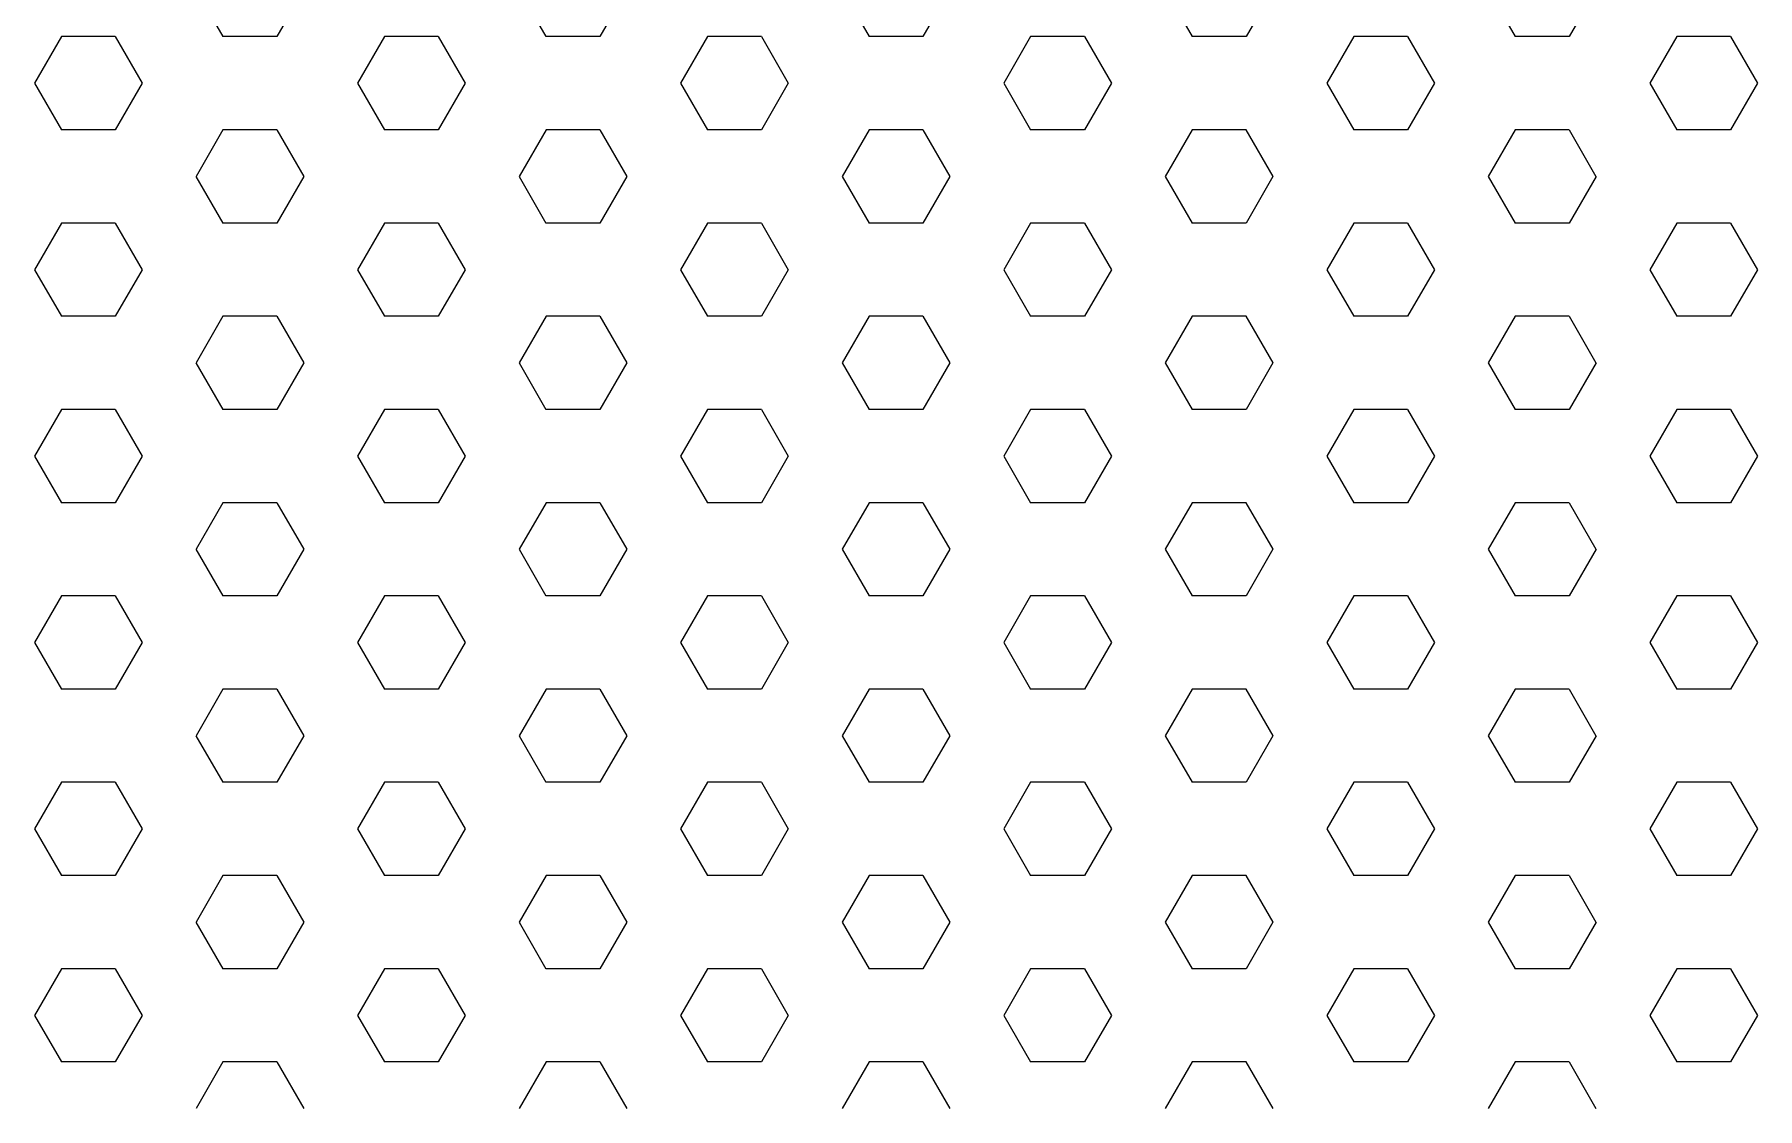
# Model space of a CAD drawing. Header units: millimetres. Extents: x 154.1 to 235.2, y 94.9 to 137.4.
# Drawn here: x 216.3851 to 216.4651, y 114.5973 to 114.6472 of the extents above; entities that cross this region are included whole.
import ezdxf

# ---------------------------------------------------------------- set-up
doc = ezdxf.new("R2010")
doc.units = ezdxf.units.MM
doc.header["$LTSCALE"] = 0.05
doc.layers.add('ACES-I', color=251, linetype='Continuous')

# ---------------------------------------------------------------- blocks, each defined once
blk = doc.blocks.new('*X8')
at = {"color": 0}
for p, q in [((6.090000001419713, 2.624056974286515), (6.088750001419713, 2.626222037795976)), ((6.09250000085407, 2.624056972973749), (6.09375000085407, 2.62622203648321)), ((6.105000001422514, 2.624056974288132), (6.103750001422514, 2.626222037797593)), ((6.107500000856871, 2.624056972972131), (6.108750000856871, 2.626222036481592)), ((6.120000001425313, 2.624056974289749), (6.118750001425314, 2.62622203779921)), ((6.122500000859671, 2.624056972970514), (6.123750000859671, 2.626222036479975)), ((6.135000001428114, 2.624056974291367), (6.133750001428115, 2.626222037800828)), ((6.137500000862471, 2.624056972968896), (6.138750000862471, 2.626222036478357)), ((6.150000001430914, 2.624056974292984), (6.148750001430915, 2.626222037802445)), ((6.152500000865272, 2.624056972967279), (6.153750000865272, 2.62622203647674)), ((6.081250000852203, 2.621891909465366), (6.082500000852202, 2.624056972974827)), ((6.0825, 2.62405697412), (6.085, 2.62405697412)), ((6.086250001418779, 2.621891910776515), (6.08500000141878, 2.624056974285976)), ((6.09, 2.62405697412), (6.0925, 2.62405697412)), ((6.096250000855004, 2.621891909463749), (6.097500000855003, 2.62405697297321)), ((6.0975, 2.62405697412), (6.100000000000001, 2.62405697412)), ((6.10125000142158, 2.621891910778132), (6.10000000142158, 2.624056974287593)), ((6.105, 2.62405697412), (6.107500000000001, 2.62405697412)), ((6.111250000857804, 2.621891909462131), (6.112500000857803, 2.624056972971592)), ((6.112500000000001, 2.62405697412), (6.115000000000001, 2.62405697412)), ((6.11625000142438, 2.621891910779749), (6.11500000142438, 2.62405697428921)), ((6.120000000000001, 2.62405697412), (6.122500000000001, 2.62405697412)), ((6.126250000860605, 2.621891909460513), (6.127500000860604, 2.624056972969974)), ((6.127500000000001, 2.62405697412), (6.130000000000002, 2.62405697412)), ((6.131250001427181, 2.621891910781367), (6.130000001427181, 2.624056974290828)), ((6.135000000000002, 2.62405697412), (6.137500000000002, 2.62405697412)), ((6.141250000863405, 2.621891909458896), (6.142500000863405, 2.624056972968357)), ((6.142500000000002, 2.62405697412), (6.145000000000002, 2.62405697412)), ((6.146250001429982, 2.621891910782983), (6.145000001429982, 2.624056974292444)), ((6.150000000000002, 2.62405697412), (6.152500000000003, 2.62405697412)), ((6.156250000866206, 2.621891909457279), (6.157500000866206, 2.62405697296674)), ((6.157500000000002, 2.62405697412), (6.160000000000003, 2.62405697412)), ((6.161250001432782, 2.621891910784601), (6.160000001432782, 2.624056974294062)), ((6.082500001417846, 2.619726847266516), (6.081250001417846, 2.621891910775977)), ((6.085000000853136, 2.619726845955366), (6.086250000853136, 2.621891909464827)), ((6.097500001420647, 2.619726847268133), (6.096250001420647, 2.621891910777594)), ((6.100000000855936, 2.619726845953749), (6.101250000855936, 2.62189190946321)), ((6.112500001423448, 2.619726847269749), (6.111250001423448, 2.62189191077921)), ((6.115000000858738, 2.619726845952131), (6.116250000858738, 2.621891909461592)), ((6.127500001426247, 2.619726847271366), (6.126250001426247, 2.621891910780827)), ((6.130000000861538, 2.619726845950513), (6.131250000861538, 2.621891909459974)), ((6.142500001429048, 2.619726847272983), (6.141250001429048, 2.621891910782444)), ((6.145000000864338, 2.619726845948897), (6.146250000864338, 2.621891909458358)), ((6.157500001431848, 2.619726847274601), (6.156250001431848, 2.621891910784062)), ((6.160000000867139, 2.619726845947279), (6.161250000867138, 2.62189190945674)), ((6.0825, 2.6197268471), (6.085, 2.6197268471)), ((6.08875000085407, 2.617561782445366), (6.09000000085407, 2.619726845954827)), ((6.09, 2.6197268471), (6.0925, 2.6197268471)), ((6.093750001419713, 2.617561783758132), (6.092500001419713, 2.619726847267593)), ((6.0975, 2.6197268471), (6.100000000000001, 2.6197268471)), ((6.103750000856871, 2.617561782443748), (6.105000000856871, 2.619726845953209)), ((6.105, 2.6197268471), (6.107500000000001, 2.6197268471)), ((6.108750001422514, 2.617561783759749), (6.107500001422514, 2.61972684726921)), ((6.112500000000001, 2.6197268471), (6.115000000000001, 2.6197268471)), ((6.118750000859671, 2.617561782442131), (6.120000000859671, 2.619726845951592)), ((6.120000000000001, 2.6197268471), (6.122500000000001, 2.6197268471)), ((6.123750001425313, 2.617561783761366), (6.122500001425314, 2.619726847270827)), ((6.127500000000001, 2.6197268471), (6.130000000000002, 2.6197268471)), ((6.133750000862471, 2.617561782440513), (6.135000000862471, 2.619726845949974)), ((6.135000000000002, 2.6197268471), (6.137500000000002, 2.6197268471)), ((6.138750001428114, 2.617561783762984), (6.137500001428115, 2.619726847272445)), ((6.142500000000002, 2.6197268471), (6.145000000000002, 2.6197268471)), ((6.148750000865272, 2.617561782438896), (6.150000000865272, 2.619726845948357)), ((6.150000000000002, 2.6197268471), (6.152500000000003, 2.6197268471)), ((6.153750001430915, 2.617561783764601), (6.152500001430915, 2.619726847274062)), ((6.157500000000002, 2.6197268471), (6.160000000000003, 2.6197268471)), ((6.09000000141878, 2.615396720248132), (6.08875000141878, 2.617561783757593)), ((6.092500000855003, 2.615396718935366), (6.093750000855003, 2.617561782444827)), ((6.10500000142158, 2.615396720249749), (6.10375000142158, 2.61756178375921)), ((6.107500000857804, 2.615396718933748), (6.108750000857803, 2.617561782443209)), ((6.12000000142438, 2.615396720251366), (6.11875000142438, 2.617561783760827)), ((6.122500000860605, 2.61539671893213), (6.123750000860604, 2.617561782441591)), ((6.135000001427181, 2.615396720252984), (6.133750001427181, 2.617561783762445)), ((6.137500000863405, 2.615396718930513), (6.138750000863404, 2.617561782439974)), ((6.150000001429982, 2.6153967202546), (6.148750001429982, 2.617561783764061)), ((6.152500000866206, 2.615396718928896), (6.153750000866205, 2.617561782438357)), ((6.081250000853136, 2.613231655426983), (6.082500000853136, 2.615396718936444)), ((6.0825, 2.61539672008), (6.085, 2.61539672008)), ((6.086250001417846, 2.613231656738133), (6.085000001417846, 2.615396720247594)), ((6.09, 2.61539672008), (6.0925, 2.61539672008)), ((6.096250000855936, 2.613231655425366), (6.097500000855936, 2.615396718934827)), ((6.0975, 2.61539672008), (6.100000000000001, 2.61539672008)), ((6.101250001420647, 2.61323165673975), (6.100000001420647, 2.615396720249211)), ((6.105, 2.61539672008), (6.107500000000001, 2.61539672008)), ((6.111250000858738, 2.613231655423748), (6.112500000858738, 2.615396718933209)), ((6.112500000000001, 2.61539672008), (6.115000000000001, 2.61539672008)), ((6.116250001423448, 2.613231656741366), (6.115000001423448, 2.615396720250827)), ((6.120000000000001, 2.61539672008), (6.122500000000001, 2.61539672008)), ((6.126250000861538, 2.61323165542213), (6.127500000861538, 2.615396718931591)), ((6.127500000000001, 2.61539672008), (6.130000000000002, 2.61539672008)), ((6.131250001426247, 2.613231656742983), (6.130000001426247, 2.615396720252444)), ((6.135000000000002, 2.61539672008), (6.137500000000002, 2.61539672008)), ((6.141250000864338, 2.613231655420514), (6.142500000864338, 2.615396718929975)), ((6.142500000000002, 2.61539672008), (6.145000000000002, 2.61539672008)), ((6.146250001429048, 2.6132316567446), (6.145000001429048, 2.615396720254061)), ((6.150000000000002, 2.61539672008), (6.152500000000003, 2.61539672008)), ((6.156250000867138, 2.613231655418896), (6.157500000867138, 2.615396718928357)), ((6.157500000000002, 2.61539672008), (6.160000000000003, 2.61539672008)), ((6.161250001431848, 2.613231656746218), (6.160000001431849, 2.615396720255679)), ((6.082500001416914, 2.611066593228133), (6.081250001416914, 2.613231656737594)), ((6.08500000085407, 2.611066591916983), (6.086250000854069, 2.613231655426444)), ((6.097500001419713, 2.611066593229749), (6.096250001419714, 2.61323165673921)), ((6.100000000856871, 2.611066591915365), (6.10125000085687, 2.613231655424826)), ((6.112500001422514, 2.611066593231366), (6.111250001422515, 2.613231656740827)), ((6.115000000859671, 2.611066591913748), (6.116250000859671, 2.613231655423209)), ((6.127500001425314, 2.611066593232983), (6.126250001425314, 2.613231656742444)), ((6.130000000862471, 2.61106659191213), (6.131250000862471, 2.613231655421591)), ((6.142500001428115, 2.611066593234601), (6.141250001428115, 2.613231656744062)), ((6.145000000865272, 2.611066591910513), (6.146250000865272, 2.613231655419974)), ((6.157500001430915, 2.611066593236218), (6.156250001430915, 2.613231656745679)), ((6.160000000868072, 2.611066591908896), (6.161250000868072, 2.613231655418357)), ((6.0825, 2.61106659306), (6.085, 2.61106659306)), ((6.088750000855003, 2.608901528406983), (6.090000000855003, 2.611066591916444)), ((6.09, 2.61106659306), (6.0925, 2.61106659306)), ((6.09375000141878, 2.608901529719749), (6.09250000141878, 2.61106659322921)), ((6.0975, 2.61106659306), (6.100000000000001, 2.61106659306)), ((6.103750000857803, 2.608901528405365), (6.105000000857803, 2.611066591914826)), ((6.105, 2.61106659306), (6.107500000000001, 2.61106659306)), ((6.10875000142158, 2.608901529721366), (6.10750000142158, 2.611066593230827)), ((6.112500000000001, 2.61106659306), (6.115000000000001, 2.61106659306)), ((6.118750000860604, 2.608901528403747), (6.120000000860604, 2.611066591913208)), ((6.120000000000001, 2.61106659306), (6.122500000000001, 2.61106659306)), ((6.12375000142438, 2.608901529722983), (6.12250000142438, 2.611066593232444)), ((6.127500000000001, 2.61106659306), (6.130000000000002, 2.61106659306)), ((6.133750000863404, 2.60890152840213), (6.135000000863404, 2.611066591911591)), ((6.135000000000002, 2.61106659306), (6.137500000000002, 2.61106659306)), ((6.138750001427181, 2.608901529724601), (6.137500001427181, 2.611066593234062)), ((6.142500000000002, 2.61106659306), (6.145000000000002, 2.61106659306)), ((6.148750000866205, 2.608901528400513), (6.150000000866205, 2.611066591909974)), ((6.150000000000002, 2.61106659306), (6.152500000000003, 2.61106659306)), ((6.153750001429982, 2.608901529726217), (6.152500001429982, 2.611066593235678)), ((6.157500000000002, 2.61106659306), (6.160000000000003, 2.61106659306)), ((6.090000001417846, 2.60673646620975), (6.088750001417846, 2.608901529719211)), ((6.092500000855936, 2.606736464896983), (6.093750000855936, 2.608901528406444)), ((6.105000001420647, 2.606736466211367), (6.103750001420647, 2.608901529720828)), ((6.107500000858738, 2.606736464895365), (6.108750000858738, 2.608901528404826)), ((6.120000001423448, 2.606736466212983), (6.118750001423448, 2.608901529722444)), ((6.122500000861538, 2.606736464893747), (6.123750000861538, 2.608901528403208)), ((6.135000001426247, 2.6067364662146), (6.133750001426248, 2.608901529724061)), ((6.137500000864338, 2.606736464892131), (6.138750000864338, 2.608901528401592)), ((6.150000001429048, 2.606736466216217), (6.148750001429049, 2.608901529725678)), ((6.152500000867138, 2.606736464890513), (6.153750000867138, 2.608901528399974)), ((6.08125000085407, 2.6045714013886), (6.082500000854069, 2.606736464898061)), ((6.0825, 2.60673646604), (6.085, 2.60673646604)), ((6.086250001416914, 2.60457140269975), (6.085000001416915, 2.606736466209211)), ((6.09, 2.60673646604), (6.0925, 2.60673646604)), ((6.096250000856871, 2.604571401386982), (6.09750000085687, 2.606736464896443)), ((6.0975, 2.60673646604), (6.100000000000001, 2.60673646604)), ((6.101250001419714, 2.604571402701366), (6.100000001419714, 2.606736466210827)), ((6.105, 2.60673646604), (6.107500000000001, 2.60673646604)), ((6.111250000859671, 2.604571401385365), (6.11250000085967, 2.606736464894826)), ((6.112500000000001, 2.60673646604), (6.115000000000001, 2.60673646604)), ((6.116250001422515, 2.604571402702983), (6.115000001422515, 2.606736466212444)), ((6.120000000000001, 2.60673646604), (6.122500000000001, 2.60673646604)), ((6.126250000862471, 2.604571401383747), (6.12750000086247, 2.606736464893208)), ((6.127500000000001, 2.60673646604), (6.130000000000002, 2.60673646604)), ((6.131250001425314, 2.6045714027046), (6.130000001425314, 2.606736466214061)), ((6.135000000000002, 2.60673646604), (6.137500000000002, 2.60673646604)), ((6.141250000865272, 2.60457140138213), (6.142500000865271, 2.606736464891591)), ((6.142500000000002, 2.60673646604), (6.145000000000002, 2.60673646604)), ((6.146250001428115, 2.604571402706218), (6.145000001428115, 2.606736466215679)), ((6.150000000000002, 2.60673646604), (6.152500000000003, 2.60673646604)), ((6.156250000868072, 2.604571401380513), (6.157500000868072, 2.606736464889974)), ((6.157500000000002, 2.60673646604), (6.160000000000003, 2.60673646604)), ((6.161250001430915, 2.604571402707835), (6.160000001430915, 2.606736466217296)), ((6.08250000141598, 2.60240633918975), (6.08125000141598, 2.604571402699211)), ((6.085000000855003, 2.6024063378786), (6.086250000855003, 2.604571401388061)), ((6.09750000141878, 2.602406339191366), (6.09625000141878, 2.604571402700827)), ((6.100000000857803, 2.602406337876982), (6.101250000857803, 2.604571401386443)), ((6.11250000142158, 2.602406339192983), (6.11125000142158, 2.604571402702444)), ((6.115000000860604, 2.602406337875364), (6.116250000860604, 2.604571401384825)), ((6.12750000142438, 2.6024063391946), (6.12625000142438, 2.604571402704061)), ((6.130000000863404, 2.602406337873747), (6.131250000863404, 2.604571401383208)), ((6.142500001427181, 2.602406339196218), (6.141250001427181, 2.604571402705679)), ((6.145000000866205, 2.60240633787213), (6.146250000866205, 2.604571401381591)), ((6.157500001429982, 2.602406339197834), (6.156250001429982, 2.604571402707295)), ((6.160000000869005, 2.602406337870513), (6.161250000869005, 2.604571401379974)), ((6.0825, 2.60240633902), (6.085, 2.60240633902)), ((6.088750000855936, 2.6002412743686), (6.090000000855936, 2.602406337878061)), ((6.09, 2.60240633902), (6.0925, 2.60240633902)), ((6.093750001417846, 2.600241275681367), (6.092500001417847, 2.602406339190828)), ((6.0975, 2.60240633902), (6.100000000000001, 2.60240633902)), ((6.103750000858738, 2.600241274366982), (6.105000000858738, 2.602406337876443)), ((6.105, 2.60240633902), (6.107500000000001, 2.60240633902)), ((6.108750001420647, 2.600241275682984), (6.107500001420648, 2.602406339192445)), ((6.112500000000001, 2.60240633902), (6.115000000000001, 2.60240633902)), ((6.118750000861538, 2.600241274365364), (6.120000000861538, 2.602406337874825)), ((6.120000000000001, 2.60240633902), (6.122500000000001, 2.60240633902)), ((6.123750001423448, 2.600241275684601), (6.122500001423449, 2.602406339194062)), ((6.127500000000001, 2.60240633902), (6.130000000000002, 2.60240633902)), ((6.133750000864338, 2.600241274363748), (6.135000000864338, 2.602406337873209)), ((6.135000000000002, 2.60240633902), (6.137500000000002, 2.60240633902)), ((6.138750001426247, 2.600241275686217), (6.137500001426248, 2.602406339195678)), ((6.142500000000002, 2.60240633902), (6.145000000000002, 2.60240633902)), ((6.148750000867138, 2.60024127436213), (6.150000000867138, 2.602406337871591)), ((6.150000000000002, 2.60240633902), (6.152500000000003, 2.60240633902)), ((6.153750001429048, 2.600241275687834), (6.152500001429049, 2.602406339197295)), ((6.157500000000002, 2.60240633902), (6.160000000000003, 2.60240633902)), ((6.090000001416914, 2.598076212171367), (6.088750001416915, 2.600241275680828)), ((6.09250000085687, 2.598076210858599), (6.09375000085687, 2.60024127436806)), ((6.105000001419714, 2.598076212172983), (6.103750001419714, 2.600241275682444)), ((6.10750000085967, 2.598076210856982), (6.10875000085967, 2.600241274366443)), ((6.120000001422515, 2.5980762121746), (6.118750001422515, 2.600241275684061)), ((6.122500000862471, 2.598076210855364), (6.12375000086247, 2.600241274364825)), ((6.135000001425314, 2.598076212176217), (6.133750001425314, 2.600241275685678)), ((6.137500000865272, 2.598076210853747), (6.138750000865271, 2.600241274363208)), ((6.150000001428115, 2.598076212177835), (6.148750001428115, 2.600241275687296)), ((6.152500000868072, 2.59807621085213), (6.153750000868071, 2.600241274361591)), ((6.081250000855003, 2.595911147350217), (6.082500000855003, 2.598076210859678)), ((6.0825, 2.598076212), (6.085, 2.598076212)), ((6.08625000141598, 2.595911148661367), (6.08500000141598, 2.598076212170828)), ((6.09, 2.598076212), (6.0925, 2.598076212)), ((6.096250000857803, 2.595911147348599), (6.097500000857803, 2.59807621085806)), ((6.0975, 2.598076212), (6.100000000000001, 2.598076212)), ((6.10125000141878, 2.595911148662983), (6.10000000141878, 2.598076212172444)), ((6.105, 2.598076212), (6.107500000000001, 2.598076212)), ((6.111250000860604, 2.595911147346981), (6.112500000860604, 2.598076210856442)), ((6.112500000000001, 2.598076212), (6.115000000000001, 2.598076212)), ((6.11625000142158, 2.5959111486646), (6.11500000142158, 2.598076212174061)), ((6.120000000000001, 2.598076212), (6.122500000000001, 2.598076212)), ((6.126250000863404, 2.595911147345364), (6.127500000863404, 2.598076210854825)), ((6.127500000000001, 2.598076212), (6.130000000000002, 2.598076212)), ((6.13125000142438, 2.595911148666217), (6.130000001424381, 2.598076212175678)), ((6.135000000000002, 2.598076212), (6.137500000000002, 2.598076212)), ((6.141250000866205, 2.595911147343747), (6.142500000866205, 2.598076210853208)), ((6.142500000000002, 2.598076212), (6.145000000000002, 2.598076212)), ((6.146250001427181, 2.595911148667835), (6.145000001427182, 2.598076212177296)), ((6.150000000000002, 2.598076212), (6.152500000000003, 2.598076212)), ((6.156250000869005, 2.59591114734213), (6.157500000869005, 2.598076210851591)), ((6.157500000000002, 2.598076212), (6.160000000000003, 2.598076212)), ((6.161250001429982, 2.595911148669451), (6.160000001429982, 2.598076212178912)), ((6.082500001415047, 2.593746085151367), (6.081250001415047, 2.595911148660828)), ((6.085000000855936, 2.593746083840217), (6.086250000855935, 2.595911147349678)), ((6.097500001417846, 2.593746085152984), (6.096250001417847, 2.595911148662445)), ((6.100000000858738, 2.593746083838599), (6.101250000858737, 2.59591114734806)), ((6.112500001420647, 2.593746085154601), (6.111250001420648, 2.595911148664062)), ((6.115000000861538, 2.593746083836981), (6.116250000861537, 2.595911147346442)), ((6.127500001423448, 2.593746085156218), (6.126250001423449, 2.595911148665679)), ((6.130000000864338, 2.593746083835365), (6.131250000864338, 2.595911147344826)), ((6.142500001426248, 2.593746085157834), (6.141250001426248, 2.595911148667295)), ((6.145000000867138, 2.593746083833747), (6.146250000867138, 2.595911147343208)), ((6.157500001429049, 2.593746085159451), (6.156250001429049, 2.595911148668912)), ((6.160000000869939, 2.59374608383213), (6.161250000869939, 2.595911147341591)), ((6.0825, 2.59374608498), (6.085, 2.59374608498)), ((6.08875000085687, 2.591581020330216), (6.09000000085687, 2.593746083839677)), ((6.09, 2.59374608498), (6.0925, 2.59374608498)), ((6.093750001416915, 2.591581021642984), (6.092500001416915, 2.593746085152445)), ((6.0975, 2.59374608498), (6.100000000000001, 2.59374608498)), ((6.10375000085967, 2.591581020328599), (6.10500000085967, 2.59374608383806)), ((6.105, 2.59374608498), (6.107500000000001, 2.59374608498)), ((6.108750001419714, 2.5915810216446), (6.107500001419714, 2.593746085154061)), ((6.112500000000001, 2.59374608498), (6.115000000000001, 2.59374608498)), ((6.11875000086247, 2.591581020326981), (6.12000000086247, 2.593746083836442)), ((6.120000000000001, 2.59374608498), (6.122500000000001, 2.59374608498)), ((6.123750001422515, 2.591581021646217), (6.122500001422515, 2.593746085155678)), ((6.127500000000001, 2.59374608498), (6.130000000000002, 2.59374608498)), ((6.133750000865271, 2.591581020325364), (6.135000000865271, 2.593746083834825)), ((6.135000000000002, 2.59374608498), (6.137500000000002, 2.59374608498)), ((6.138750001425314, 2.591581021647834), (6.137500001425314, 2.593746085157295)), ((6.142500000000002, 2.59374608498), (6.145000000000002, 2.59374608498)), ((6.148750000868072, 2.591581020323747), (6.150000000868071, 2.593746083833208)), ((6.150000000000002, 2.59374608498), (6.152500000000003, 2.59374608498)), ((6.153750001428115, 2.591581021649452), (6.152500001428115, 2.593746085158913)), ((6.157500000000002, 2.59374608498), (6.160000000000003, 2.59374608498)), ((6.09000000141598, 2.589415958132984), (6.08875000141598, 2.591581021642445)), ((6.092500000857803, 2.589415956820216), (6.093750000857803, 2.591581020329677)), ((6.10500000141878, 2.5894159581346), (6.10375000141878, 2.591581021644061)), ((6.107500000860604, 2.589415956818598), (6.108750000860604, 2.591581020328059)), ((6.12000000142158, 2.589415958136217), (6.118750001421581, 2.591581021645678)), ((6.122500000863404, 2.589415956816981), (6.123750000863404, 2.591581020326442)), ((6.13500000142438, 2.589415958137834), (6.133750001424381, 2.591581021647295)), ((6.137500000866205, 2.589415956815364), (6.138750000866205, 2.591581020324825)), ((6.150000001427181, 2.589415958139452), (6.148750001427182, 2.591581021648913)), ((6.152500000869005, 2.589415956813747), (6.153750000869005, 2.591581020323208)), ((6.081250000855936, 2.587250893311834), (6.082500000855935, 2.589415956821295)), ((6.0825, 2.58941595796), (6.085, 2.58941595796)), ((6.086250001415047, 2.587250894622984), (6.085000001415048, 2.589415958132445)), ((6.09, 2.58941595796), (6.0925, 2.58941595796)), ((6.096250000858737, 2.587250893310216), (6.097500000858737, 2.589415956819677)), ((6.0975, 2.58941595796), (6.100000000000001, 2.58941595796)), ((6.101250001417847, 2.587250894624601), (6.100000001417847, 2.589415958134062)), ((6.105, 2.58941595796), (6.107500000000001, 2.58941595796)), ((6.111250000861538, 2.587250893308598), (6.112500000861537, 2.589415956818059)), ((6.112500000000001, 2.58941595796), (6.115000000000001, 2.58941595796)), ((6.116250001420648, 2.587250894626218), (6.115000001420648, 2.589415958135679)), ((6.120000000000001, 2.58941595796), (6.122500000000001, 2.58941595796)), ((6.126250000864338, 2.587250893306982), (6.127500000864337, 2.589415956816443)), ((6.127500000000001, 2.58941595796), (6.130000000000002, 2.58941595796)), ((6.131250001423449, 2.587250894627835), (6.130000001423449, 2.589415958137296)), ((6.135000000000002, 2.58941595796), (6.137500000000002, 2.58941595796)), ((6.141250000867138, 2.587250893305364), (6.142500000867138, 2.589415956814825)), ((6.142500000000002, 2.58941595796), (6.145000000000002, 2.58941595796)), ((6.146250001426248, 2.587250894629451), (6.145000001426248, 2.589415958138912)), ((6.150000000000002, 2.58941595796), (6.152500000000003, 2.58941595796)), ((6.156250000869939, 2.587250893303747), (6.157500000869939, 2.589415956813208)), ((6.157500000000002, 2.58941595796), (6.160000000000003, 2.58941595796)), ((6.161250001429049, 2.587250894631068), (6.160000001429049, 2.589415958140529)), ((6.082500001414114, 2.585085831112984), (6.081250001414114, 2.587250894622445)), ((6.08500000085687, 2.585085829801833), (6.08625000085687, 2.587250893311294)), ((6.097500001416915, 2.585085831114601), (6.096250001416915, 2.587250894624062)), ((6.10000000085967, 2.585085829800216), (6.10125000085967, 2.587250893309677)), ((6.112500001419714, 2.585085831116217), (6.111250001419714, 2.587250894625678)), ((6.11500000086247, 2.585085829798598), (6.11625000086247, 2.587250893308059)), ((6.127500001422515, 2.585085831117834), (6.126250001422515, 2.587250894627295)), ((6.130000000865271, 2.585085829796981), (6.131250000865271, 2.587250893306442)), ((6.142500001425314, 2.585085831119451), (6.141250001425314, 2.587250894628912)), ((6.145000000868071, 2.585085829795364), (6.146250000868071, 2.587250893304825)), ((6.157500001428115, 2.585085831121069), (6.156250001428115, 2.58725089463053)), ((6.160000000870872, 2.585085829793748), (6.161250000870871, 2.587250893303209)), ((6.0825, 2.58508583094), (6.085, 2.58508583094)), ((6.088750000857803, 2.582920766291833), (6.090000000857803, 2.585085829801294)), ((6.09, 2.58508583094), (6.0925, 2.58508583094)), ((6.09375000141598, 2.582920767604601), (6.09250000141598, 2.585085831114062)), ((6.0975, 2.58508583094), (6.100000000000001, 2.58508583094)), ((6.103750000860604, 2.582920766290215), (6.105000000860604, 2.585085829799676)), ((6.105, 2.58508583094), (6.107500000000001, 2.58508583094)), ((6.10875000141878, 2.582920767606217), (6.107500001418781, 2.585085831115678)), ((6.112500000000001, 2.58508583094), (6.115000000000001, 2.58508583094)), ((6.118750000863404, 2.582920766288598), (6.120000000863404, 2.585085829798059)), ((6.120000000000001, 2.58508583094), (6.122500000000001, 2.58508583094)), ((6.12375000142158, 2.582920767607834), (6.122500001421581, 2.585085831117295)), ((6.127500000000001, 2.58508583094), (6.130000000000002, 2.58508583094)), ((6.133750000866205, 2.582920766286981), (6.135000000866205, 2.585085829796442)), ((6.135000000000002, 2.58508583094), (6.137500000000002, 2.58508583094)), ((6.138750001424381, 2.582920767609451), (6.137500001424381, 2.585085831118912)), ((6.142500000000002, 2.58508583094), (6.145000000000002, 2.58508583094)), ((6.148750000869005, 2.582920766285364), (6.150000000869005, 2.585085829794825)), ((6.150000000000002, 2.58508583094), (6.152500000000003, 2.58508583094)), ((6.153750001427182, 2.582920767611069), (6.152500001427182, 2.58508583112053)), ((6.157500000000002, 2.58508583094), (6.160000000000003, 2.58508583094)), ((6.090000001415047, 2.580755704094601), (6.088750001415048, 2.582920767604062)), ((6.092500000858737, 2.580755702781833), (6.093750000858737, 2.582920766291294)), ((6.105000001417847, 2.580755704096218), (6.103750001417847, 2.582920767605679)), ((6.107500000861537, 2.580755702780215), (6.108750000861537, 2.582920766289676)), ((6.120000001420648, 2.580755704097835), (6.118750001420648, 2.582920767607296)), ((6.122500000864338, 2.580755702778599), (6.123750000864337, 2.58292076628806)), ((6.135000001423449, 2.580755704099452), (6.133750001423449, 2.582920767608913)), ((6.137500000867138, 2.580755702776981), (6.138750000867137, 2.582920766286442)), ((6.150000001426248, 2.580755704101068), (6.148750001426248, 2.582920767610529)), ((6.152500000869939, 2.580755702775364), (6.153750000869938, 2.582920766284825)), ((6.08125000085687, 2.57859063927345), (6.08250000085687, 2.580755702782911)), ((6.0825, 2.58075570392), (6.085, 2.58075570392)), ((6.086250001414114, 2.578590640584601), (6.085000001414114, 2.580755704094062)), ((6.09, 2.58075570392), (6.0925, 2.58075570392)), ((6.09625000085967, 2.578590639271833), (6.09750000085967, 2.580755702781294)), ((6.0975, 2.58075570392), (6.100000000000001, 2.58075570392)), ((6.101250001416915, 2.578590640586218), (6.100000001416915, 2.580755704095679)), ((6.105, 2.58075570392), (6.107500000000001, 2.58075570392)), ((6.11125000086247, 2.578590639270215), (6.11250000086247, 2.580755702779676)), ((6.112500000000001, 2.58075570392), (6.115000000000001, 2.58075570392)), ((6.116250001419714, 2.578590640587834), (6.115000001419714, 2.580755704097295)), ((6.120000000000001, 2.58075570392), (6.122500000000001, 2.58075570392)), ((6.126250000865271, 2.578590639268598), (6.127500000865271, 2.580755702778059)), ((6.127500000000001, 2.58075570392), (6.130000000000002, 2.58075570392)), ((6.131250001422515, 2.578590640589451), (6.130000001422515, 2.580755704098912)), ((6.135000000000002, 2.58075570392), (6.137500000000002, 2.58075570392)), ((6.141250000868071, 2.578590639266981), (6.142500000868071, 2.580755702776442)), ((6.142500000000002, 2.58075570392), (6.145000000000002, 2.58075570392)), ((6.146250001425314, 2.578590640591068), (6.145000001425315, 2.580755704100529)), ((6.150000000000002, 2.58075570392), (6.152500000000003, 2.58075570392)), ((6.156250000870871, 2.578590639265365), (6.157500000870871, 2.580755702774826)), ((6.157500000000002, 2.58075570392), (6.160000000000003, 2.58075570392)), ((6.161250001428115, 2.578590640592686), (6.160000001428116, 2.580755704102147)), ((6.08250000141318, 2.576425577074601), (6.081250001413181, 2.578590640584062)), ((6.085000000857803, 2.57642557576345), (6.086250000857802, 2.578590639272911)), ((6.09750000141598, 2.576425577076218), (6.096250001415981, 2.578590640585679)), ((6.100000000860604, 2.576425575761832), (6.101250000860603, 2.578590639271293)), ((6.11250000141878, 2.576425577077834), (6.111250001418781, 2.578590640587295)), ((6.115000000863404, 2.576425575760215), (6.116250000863404, 2.578590639269676)), ((6.127500001421581, 2.576425577079451), (6.126250001421581, 2.578590640588912)), ((6.130000000866205, 2.576425575758598), (6.131250000866205, 2.578590639268059)), ((6.142500001424381, 2.576425577081068), (6.141250001424381, 2.578590640590529)), ((6.145000000869005, 2.576425575756981), (6.146250000869005, 2.578590639266442)), ((6.157500001427182, 2.576425577082686), (6.156250001427182, 2.578590640592147)), ((6.160000000871805, 2.576425575755365), (6.161250000871805, 2.578590639264826)), ((6.0825, 2.5764255769), (6.085, 2.5764255769)), ((6.088750000858737, 2.57426051225345), (6.090000000858737, 2.576425575762911)), ((6.09, 2.5764255769), (6.0925, 2.5764255769)), ((6.093750001415048, 2.574260513566218), (6.092500001415048, 2.576425577075679)), ((6.0975, 2.5764255769), (6.100000000000001, 2.5764255769)), ((6.103750000861537, 2.574260512251832), (6.105000000861537, 2.576425575761293)), ((6.105, 2.5764255769), (6.107500000000001, 2.5764255769)), ((6.108750001417847, 2.574260513567835), (6.107500001417847, 2.576425577077296)), ((6.112500000000001, 2.5764255769), (6.115000000000001, 2.5764255769)), ((6.118750000864337, 2.574260512250216), (6.120000000864337, 2.576425575759677)), ((6.120000000000001, 2.5764255769), (6.122500000000001, 2.5764255769)), ((6.123750001420648, 2.574260513569452), (6.122500001420648, 2.576425577078913)), ((6.127500000000001, 2.5764255769), (6.130000000000002, 2.5764255769)), ((6.133750000867138, 2.574260512248598), (6.135000000867137, 2.576425575758059)), ((6.135000000000002, 2.5764255769), (6.137500000000002, 2.5764255769)), ((6.138750001423449, 2.574260513571069), (6.137500001423449, 2.57642557708053)), ((6.142500000000002, 2.5764255769), (6.145000000000002, 2.5764255769)), ((6.148750000869939, 2.574260512246981), (6.150000000869938, 2.576425575756442)), ((6.150000000000002, 2.5764255769), (6.152500000000003, 2.5764255769)), ((6.153750001426248, 2.574260513572685), (6.152500001426248, 2.576425577082146)), ((6.157500000000002, 2.5764255769), (6.160000000000003, 2.5764255769))]:
    blk.add_line(p, q, dxfattribs=at)
blk = doc.blocks.new('Tv_29pol')
at = {"layer": 'ACES-I'}
blk.add_blockref('*X8', (-5.963072031699718, -2.752411861024946), dxfattribs=at)

msp = doc.modelspace()

# ---------------------------------------------------------------- block references
at = {"rotation": 180}
msp.add_blockref('Tv_29pol', (216.5832692403428, 114.4710704526766), dxfattribs=at)

doc.saveas('drawing.dxf')
